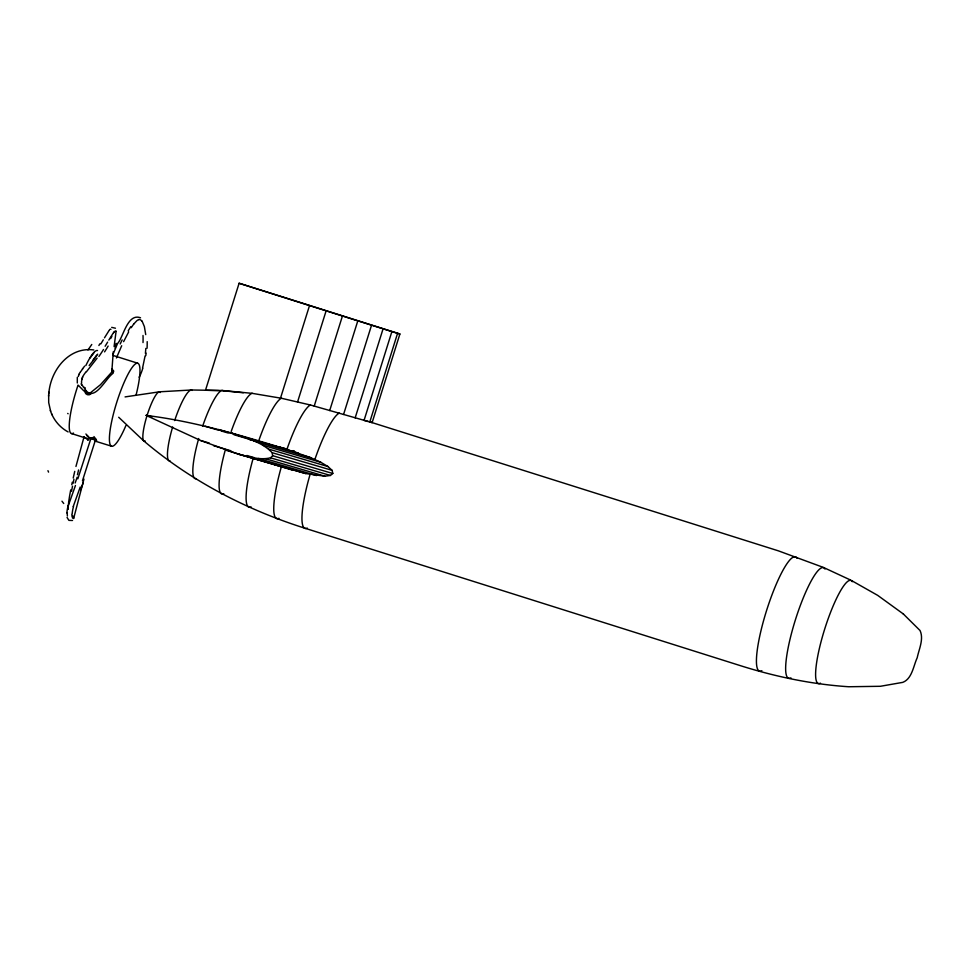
<?xml version="1.0" encoding="UTF-8"?>
<svg xmlns="http://www.w3.org/2000/svg" width="970" height="970" viewBox="0 0 970 970"><rect width="100%" height="100%" fill="white"/><g stroke="black" fill="none" stroke-linecap="round" stroke-linejoin="round"><path stroke-width="1.45" d="M71.853 514.403L72.532 518.113M111.792 372.043L113.26 351.758M48.67 394.899L48.694 402.586L50.634 411.244M67.112 512.572L67.391 515.979M67.936 509.02L68.155 505.976M145.839 348.424L145.403 353.395M48.84 393.238C50.634 370.443 68.712 346.52 93.811 349.952M48.548 396.148L48.936 392.219M68.591 502.339L69.585 496.034A67.439 14.526 -82.7 0 1 70.07 493.39L70.725 489.899M145.088 355.917L142.529 368.163M114.096 346.617L116.06 331.522M71.768 484.745L72.301 482.199M111.683 446.248L95.096 441.107L82.462 480.78M78.303 376.505L78.485 375.766M73.223 477.992L74.751 471.359M77.297 377.354L77.297 382.98M75.951 466.461L84.026 436.864M73.611 518.586L83.966 479.071M68.409 505.334L75.454 485.509M73.235 506.522L80.231 487.001M87.676 439.98L87.87 439.289M146.215 415.451C192.545 420.98 239.469 434.839 284.38 448.613L310.8 457.707L320.803 462.278L327.993 466.558L332.067 470.329L332.855 473.408L330.418 475.458L324.901 476.197L305.708 473.554L238.39 454.178L200.632 440.513L146.215 415.451L149.113 416.312M218.638 390.595L205.579 390.255L222.373 390.498L252.2 393.347L281.506 398.282L310.461 405.011L372.128 422.617L399.895 334.007L295.923 301.112A1300.418 13.616 17.4 0 0 254.867 288.199L239.105 283.252L205.494 390.231L191.611 389.988L159.65 391.795L125.069 396.912M280.512 398.124L309.515 305.574M297.535 402.041L326.126 310.824L293.34 300.457A1300.418 13.616 17.4 0 1 253.994 287.981L239.105 283.252M314.207 406.115L342.446 315.99M329.703 410.54L357.809 320.84L326.126 310.824M343.562 414.481L371.558 325.168M355.153 417.9L383.089 328.781L357.809 320.84M364.041 420.422L391.892 331.546L399.895 334.007M397.579 333.304L369.788 421.998L371.522 422.435M82.086 378.882L81.553 381.38A61.425 13.24 -46.8 0 0 81.553 382.228L81.65 383.283M77.818 478.865L90.804 438.816M95.084 441.156L95.096 441.132A1.261 1.237 25.3 0 1 96.685 440.428L93.278 437.919L89.64 437.676A1.261 1.225 24.6 0 1 90.368 439.289L90.101 439.737M116.424 357.978L121.686 345.744M112.835 354.777L117.564 343.525C123.348 337.402 127.373 312.825 140.529 317.796M79.152 373.996L80.255 372.019M123.602 341.658L128.683 331.91M89.592 437.773L89.398 438.088A40.025 6.366 65.3 0 1 86.682 435.287M108.822 340.082L113.805 332.104M104.481 337.827L109.04 330.576M107.634 342.107L105.136 346.254M103.305 339.815L100.844 343.889M131.241 327.678L132.757 325.411A61.425 31.392 -89.4 0 1 133.945 323.822M97.121 358.148L86.512 371.668M82.414 368.952L84.681 366.078M111.986 371.789L112.023 371.74A1.261 0.703 37.7 0 0 113.053 373.086L113.732 371.074L111.95 369.049M111.526 372.383L100.48 384.702L89.773 393.335A2.861 2.728 -58.7 0 1 88.015 393.856M133.945 323.81L136.879 320.706A15.859 7.93 -87.8 0 1 138.686 319.651M112.653 373.595C104.978 379.416 93.847 403.617 84.535 388.594M238.39 454.178C248.793 456.615 259.766 460.471 270.497 457.816L272.679 455.694L272.109 452.675C261.621 441.495 245.652 438.052 231.709 433.105M332.758 473.493L272.679 455.694M111.695 327.375L115.454 328.212M72.52 520.49L68.882 520.356L67.039 517.422M222.736 390.716L243.325 392.765M249.557 439.628L250.478 439.834M252.321 440.259L254.952 440.865M256.541 441.265L259.087 441.896M259.778 442.065L262.543 442.744M263.234 442.926L284.38 448.613M279.833 447.182L281.967 447.716M282.682 447.897L284.804 448.419M285.519 448.601L287.654 449.134M366.139 420.956L368.236 421.526M293.376 450.638L294.346 450.904M363.617 420.216L365.132 420.665M371.595 422.447L778.437 550.863L823.409 567.426L850.823 580.169M218.614 429.504L298.493 453.099M205.106 426.23L218.092 430.049M220.978 430.898L228.192 433.02M233.964 434.73L254.152 440.671M254.261 441.059L310.8 457.707M262.7 445.169L320.803 462.278M268.726 449.11L327.993 466.558M146.325 415.087L152.108 416.797M272.109 452.675L332.067 470.329M270.497 457.816L330.418 475.458M265.695 458.774L324.901 476.197M200.632 440.513L209.265 443.047M258.517 458.495L316.523 475.567M213.545 445.679L230.933 450.795M246.865 455.488L254.104 457.622M249.278 456.943L305.708 473.554M226.301 450.347L292.976 470.256M383.089 328.781L391.892 331.546M113.308 355.517L137.704 363.216M71.513 433.566L87.53 438.622A1.261 1.225 -70.1 0 1 88.355 440.089L84.16 436.973M271.551 463.211L278.851 465.806M68.13 431.929C59.679 427.443 53.253 419.525 50.331 410.455M851.648 580.618L877.704 595.374L903.482 614.071M144.154 441.229C191.078 481.035 246.586 509.844 305.15 528.286L742.268 666.245C776.861 676.999 812.545 684.384 848.726 686.748L880.396 686.287L902.791 682.359C912.127 678.77 913.413 665.881 917.196 657.769C918.978 649.148 924.022 639.06 920.033 630.512L903.118 613.767M83.953 390.995L78.522 385.502M143.415 440.598L118.692 417.258M83.687 387.636L82.074 384.872M142.105 321.179L144.372 326.563L145.73 334.614M51.628 413.814L51.968 414.687M73.235 516.27L73.623 518.222M73.514 433.056A43.505 8.306 -72.5 0 1 78.061 385.09M85.869 365.532A43.505 8.306 -72.5 0 1 97.533 350.546M125.87 425.624A43.505 8.306 -72.5 0 1 109.683 433.748A43.505 8.306 -72.5 0 1 131.568 368.273A43.505 8.306 -72.5 0 1 136.018 395.287M47.942 470.68A92.623 3.031 65.8 0 1 48.561 472.123M63.729 503.491A118.061 4.729 55.8 0 1 61.971 501.199M72.653 516.634A72.568 5.299 85.8 0 1 72.423 515.967M72.18 513.615A12.986 1.928 -74.1 0 1 73.514 506.267M83.177 482.817A44.038 9.142 -74.3 0 1 80.546 489.862M77.151 477.228A43.601 6.548 -73.1 0 1 75.151 482.999M66.942 512.96A12.974 2.292 -72.7 0 1 68.142 505.588M68.094 509.214A9.554 1.128 -84.5 0 1 68.118 508.51M68.276 505.891A17.581 3.068 -82.6 0 1 68.7 502.375M71.537 491.184A121.08 29.27 -83.2 0 1 72.532 486.188M73.053 483.399A178.31 52.162 -84.3 0 1 73.95 479.253M77.442 474.754A254.298 102.117 -87.5 0 1 78.582 469.953M90.853 438.852A1.952 0.825 19.2 0 1 92.526 438.974M92.526 438.731A2.789 1.285 22.7 0 1 95.193 440.804M68.106 413.753A36.363 0.788 40.2 0 1 67.706 413.426M88.706 436.73A37.818 6.475 64.6 0 1 85.894 433.978M96.26 439.386A38.752 5.602 69.2 0 1 93.945 436.573M94.636 441.035A1.261 1.237 -69.3 0 1 95.242 441.059M94.708 440.319A39.127 5.626 70.3 0 1 92.453 437.494M85.336 388.036A247.956 56.102 -33.6 0 1 84.232 387.272M81.783 385.151A117.079 26.044 -44.1 0 1 81.116 383.768M81.941 379.015A15.847 3.274 -48.3 0 1 82.717 377.124M82.292 377.524A10.634 2.073 -49.2 0 1 86.136 371.692M94.151 352.474A92.623 34.338 -45 0 1 90.089 357.93M108.143 346.072A118.061 60.261 -40.1 0 1 104.554 351.88M111.877 336.408A72.556 6.22 -56.4 0 1 110.628 338.566M113.648 332.758A12.986 2.437 -69.5 0 1 116.17 331.243M115.163 348.218A44.038 6.863 -72.5 0 1 116.133 343.356M111.647 369.449A2.983 1.867 8.7 0 1 112.277 371.862M109.416 329.909A12.974 2.534 -71.6 0 1 110.932 329.363M99.886 343.816A68.058 3.165 -57.7 0 1 98.879 345.502M91.774 344.471A116.303 50.901 -42.8 0 1 87.955 349.964M103.499 349.515A90.562 43.189 -40.9 0 1 98.891 356.475M96.612 355.238A60.625 18.394 -46.3 0 1 93.047 360.052M97.679 354.159A33.914 5.59 -49 0 1 89.155 365.532M80.668 371.704A9.554 1.419 -50.8 0 1 82.692 368.903M78.631 375.62A17.581 3.577 -48.7 0 1 79.237 374.08M90.743 394.099A3.831 3.71 -63.2 0 1 84.911 390.437M88.052 393.456A2.583 2.534 77.5 0 1 85.809 390.449M120.207 343.974A247.956 156.679 78.8 0 1 122.184 339.888M128.185 330.891A117.079 62.759 88.2 0 1 130.792 326.672M138.686 319.566A10.634 5.262 -86.5 0 1 142.044 321.361M143.014 335.487A92.623 70.458 -51 0 1 143.014 342.568M147.185 341.646A118.061 97.133 -37.8 0 1 147.064 348.254M146.094 353.092A72.556 39.273 -66.1 0 1 145.791 355.65M142.784 368.248A12.986 3.068 -73.9 0 1 139.11 377.245M202.621 426.266A45.905 8.754 -72.5 0 1 222.409 390.389M231.187 431.468A52.441 10.003 -72.5 0 1 252.224 393.25M258.408 441.738A56.878 10.852 -72.5 0 1 281.53 398.197M286.902 449.437A59.4 11.337 -72.5 0 1 310.485 404.926M314.838 459.574A60.213 11.482 -72.5 0 1 339.33 413.087M223.306 390.619A45.905 8.754 -72.5 0 1 223.9 391.189M196.037 478.695A45.881 8.754 -72.5 0 1 198.717 438.513M170.041 460.932A37.09 7.081 -72.5 0 1 172.636 426.994M174.648 420.58A37.09 7.081 -72.5 0 1 192.133 390.437M145.173 440.938A25.79 4.923 -72.5 0 1 147.125 415.293A25.79 4.923 -72.5 0 1 160.353 392.523M223.755 493.633A52.38 9.991 -72.5 0 1 225.392 449.619M251.097 506.898A56.794 10.84 -72.5 0 1 253.012 458.846M278.948 518.319A59.303 11.313 -72.5 0 1 281.397 466.643M307.272 528.068A60.116 11.47 -72.5 0 1 310.085 474.391M820.499 683.171A54.053 10.318 -72.5 0 1 824.585 629.421A54.053 10.318 -72.5 0 1 852.29 581.709M790.902 677.848A57.945 11.058 -72.5 0 1 795.279 620.218A57.945 11.058 -72.5 0 1 824.985 569.063M761.862 670.67A59.885 11.422 -72.5 0 1 766.385 611.124A59.885 11.422 -72.5 0 1 797.085 558.259"/></g></svg>
